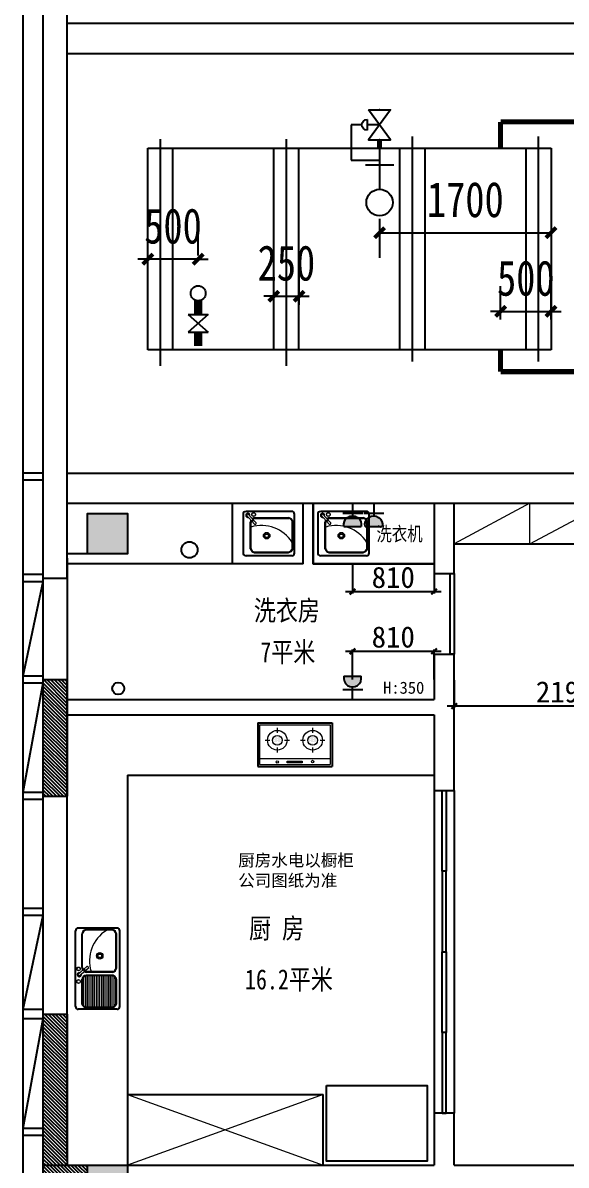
# Model space of a CAD drawing. Header units: millimetres. Extents: x 561810 to 956823, y -438984 to -391712.
# Drawn here: x 865364 to 870754, y -408803 to -397480 of the extents above; entities that cross this region are included whole.
import ezdxf

# ---------------------------------------------------------------- set-up
doc = ezdxf.new("R2010")
doc.units = ezdxf.units.MM
doc.header["$LTSCALE"] = 10
doc.header["$MEASUREMENT"] = 0
doc.linetypes.add('DASHED2', pattern=[9.525, 6.35, -3.175])
doc.linetypes.add('HIDDEN2', pattern=[4.7625, 3.175, -1.5875])
doc.layers.get('0').update_dxf_attribs({"linetype": 'CONTINUOUS'})
doc.layers.get('DEFPOINTS').update_dxf_attribs({"color": 1, "linetype": 'CONTINUOUS'})
for name, color, linetype in [('6-P插座', 4, 'CONTINUOUS'), ('6-P插座图例', 4, 'CONTINUOUS'), ('PUB_HATCH', 144, 'CONTINUOUS'), ('WALL', 7, 'CONTINUOUS'), ('WINDOW', 4, 'CONTINUOUS'), ('吊顶字', 250, 'CONTINUOUS'), ('填充', 8, 'CONTINUOUS'), ('墙', 7, 'CONTINUOUS'), ('排水', 3, 'CONTINUOUS'), ('消火栓', 2, 'CONTINUOUS'), ('给水', 1, 'CONTINUOUS')]:
    doc.layers.add(name, color=color, linetype=linetype)
doc.layers.add('细线', color=250, linetype='CONTINUOUS', lineweight=5)
doc.styles.add('-宋体_T3', font='simhei.ttf', dxfattribs={"width": 0.8})
doc.styles.add('12', font='', dxfattribs={"width": 0.8})
doc.styles.add('宋体', font='')
doc.styles.add('施洛华标注样式', font='')
doc.styles.get('12').set_extended_font_data('SimSun')
doc.styles.get('宋体').set_extended_font_data('SimSun')
doc.styles.get('施洛华标注样式').set_extended_font_data('SimSun')
doc.dimstyles.new('STANDARD&&100', dxfattribs={"dimtxt": 350, "dimasz": 100, "dimexe": 250, "dimexo": 300, "dimgap": 150, "dimtad": 1, "dimdec": 0, "dimzin": 0, "dimdsep": 46, "dimtxsty": '-宋体_T3', "dimblk": 'ARCHTICK', "dimcen": 0.09, "dimadec": 0, "dimazin": 0, "dimtfac": 1, "dimtdec": 0, "dimtix": 1, "dimtmove": 2, "dimatfit": 3, "dimfxl": 0, "dimtolj": 1, "dimtzin": 0, "dimarcsym": 0})
doc.dimstyles.new('外标尺寸', dxfattribs={"dimscale": 70, "dimtxt": 3, "dimasz": 0.8, "dimexe": 0.25, "dimexo": 1, "dimgap": 0.5, "dimtad": 1, "dimdec": 0, "dimtxsty": '施洛华标注样式', "dimblk": 'ARCHTICK', "dimcen": 1.5, "dimdle": 1, "dimclrd": 250, "dimclre": 250, "dimclrt": 62, "dimadec": 0, "dimazin": 0, "dimtfac": 1, "dimtdec": 0, "dimtix": 1, "dimtmove": 1, "dimatfit": 3, "dimldrblk": 'ARCHTICK', "dimfxl": 0, "dimarcsym": 0})

# ---------------------------------------------------------------- blocks, each defined once
blk = doc.blocks.new('_ARCHTICK')
at = {"color": 0, "linetype": 'ByBlock', "const_width": 0.4}
blk.add_lwpolyline([(-0.5, -0.5), (0.5, 0.5)], dxfattribs=at)
blk = doc.blocks.new('*D22')
at = {"layer": 'DEFPOINTS', "color": 0}
for p in [(868104, -400190), (867854, -400576), (868104, -400576)]:
    blk.add_point(p, dxfattribs=at)
at = {"layer": '消火栓', "color": 0, "lineweight": -2}
for p, q in [((867854, -400276), (867854, -399940)), ((868104, -400276), (868104, -399940)), ((867854, -400190), (867754, -400190)), ((867854, -400190), (868104, -400190)), ((868104, -400190), (868204, -400190))]:
    blk.add_line(p, q, dxfattribs=at)
at = {"layer": '消火栓', "color": 0, "lineweight": -2, "xscale": 100, "yscale": 100, "zscale": 100}
blk.add_blockref('_ARCHTICK', (867854, -400190), dxfattribs=at)
at = {"layer": '消火栓', "color": 0, "lineweight": -2, "xscale": 100, "yscale": 100, "zscale": 100, "rotation": 180}
blk.add_blockref('_ARCHTICK', (868104, -400190), dxfattribs=at)
at = {"layer": '消火栓', "color": 0, "insert": (867979, -399863), "char_height": 350, "attachment_point": 5, "style": '-宋体_T3'}
blk.add_mtext('\\A1;250', dxfattribs=at)
blk = doc.blocks.new('$VALVE$00000300')
for p, q in [((-43.8, 103.1), (43.8, 103.1)), ((0, 0), (0, 103))]:
    blk.add_line(p, q)
blk.add_lwpolyline([(-124.8, 91.2), (-124.8, -91.2), (124.8, 91.2), (124.8, -91.2), (-124.8, 91.2)])
blk.add_arc((0, 103.1), 43.8, 0, 180)
for p in [(-124.8, 0), (124.8, 0)]:
    blk.add_point(p)
blk = doc.blocks.new('*D23')
at = {"layer": 'DEFPOINTS', "color": 0}
for p in [(868904, -399124), (870604, -399124), (870604, -399561)]:
    blk.add_point(p, dxfattribs=at)
at = {"layer": '消火栓', "color": 0, "lineweight": -2}
for p, q in [((868904, -399424), (868904, -399811)), ((870604, -399424), (870604, -399811)), ((868904, -399561), (870604, -399561))]:
    blk.add_line(p, q, dxfattribs=at)
at = {"layer": '消火栓', "color": 0, "lineweight": -2, "xscale": 100, "yscale": 100, "zscale": 100, "rotation": 180}
blk.add_blockref('_ARCHTICK', (868904, -399561), dxfattribs=at)
at = {"layer": '消火栓', "color": 0, "lineweight": -2, "xscale": 100, "yscale": 100, "zscale": 100}
blk.add_blockref('_ARCHTICK', (870604, -399561), dxfattribs=at)
at = {"layer": '消火栓', "color": 0, "insert": (869754, -399234), "char_height": 350, "attachment_point": 5, "style": '-宋体_T3'}
blk.add_mtext('\\A1;1700', dxfattribs=at)
blk = doc.blocks.new('*D74')
at = {"layer": 'DEFPOINTS', "color": 0}
for p in [(866604, -399823), (866604, -400087), (867104, -400087, 3025)]:
    blk.add_point(p, dxfattribs=at)
at = {"layer": '消火栓', "color": 0, "lineweight": -2}
for p, q in [((866604, -399787), (866604, -399573)), ((867104, -399787), (867104, -399573)), ((866604, -399823), (866504, -399823)), ((867104, -399823), (866604, -399823)), ((867104, -399823), (867204, -399823))]:
    blk.add_line(p, q, dxfattribs=at)
at = {"layer": '消火栓', "color": 0, "lineweight": -2, "xscale": 100, "yscale": 100, "zscale": 100}
blk.add_blockref('_ARCHTICK', (866604, -399823), dxfattribs=at)
at = {"layer": '消火栓', "color": 0, "lineweight": -2, "xscale": 100, "yscale": 100, "zscale": 100, "rotation": 180}
blk.add_blockref('_ARCHTICK', (867104, -399823), dxfattribs=at)
at = {"layer": '消火栓', "color": 0, "insert": (866854, -399496), "char_height": 350, "attachment_point": 5, "style": '-宋体_T3'}
blk.add_mtext('\\A1;500', dxfattribs=at)
blk = doc.blocks.new('*D75')
at = {"layer": 'DEFPOINTS', "color": 0}
for p in [(870604, -400340), (870104, -400721), (870604, -400721)]:
    blk.add_point(p, dxfattribs=at)
at = {"layer": '消火栓', "color": 0, "lineweight": -2}
for p, q in [((870104, -400421), (870104, -400090)), ((870604, -400421), (870604, -400090)), ((870104, -400340), (870004, -400340)), ((870104, -400340), (870604, -400340)), ((870604, -400340), (870704, -400340))]:
    blk.add_line(p, q, dxfattribs=at)
at = {"layer": '消火栓', "color": 0, "lineweight": -2, "xscale": 100, "yscale": 100, "zscale": 100}
blk.add_blockref('_ARCHTICK', (870104, -400340), dxfattribs=at)
at = {"layer": '消火栓', "color": 0, "lineweight": -2, "xscale": 100, "yscale": 100, "zscale": 100, "rotation": 180}
blk.add_blockref('_ARCHTICK', (870604, -400340), dxfattribs=at)
at = {"layer": '消火栓', "color": 0, "insert": (870354, -400013), "char_height": 350, "attachment_point": 5, "style": '-宋体_T3'}
blk.add_mtext('\\A1;500', dxfattribs=at)
blk = doc.blocks.new('4')
at = {"layer": '6-P插座图例'}
h = blk.add_hatch(color=4, dxfattribs=at)
edge = h.paths.add_edge_path()
edge.add_ellipse((223569, -308614), major_axis=(0, 79.4), ratio=1, start_angle=-12.7447, end_angle=192.7446)
edge.add_line((223586, -308691), (223586, -308536))
at = {"layer": '6-P插座图例', "color": 4}
for p, q in [((223466, -308525), (223466, -308707)), ((223586, -308536), (223586, -308691)), ((223376, -308614), (223490, -308614))]:
    blk.add_line(p, q, dxfattribs=at)
blk.add_ellipse((223569, -308614), major_axis=(0, 79.4), ratio=1, start_param=-0.222437, end_param=3.364029, dxfattribs=at)
blk = doc.blocks.new('*D32')
at = {"color": 250, "lineweight": -2}
for p, q in [((868635, -402838), (868635, -403136)), ((869444, -402838), (869444, -403136)), ((868565, -403118), (869514, -403118))]:
    blk.add_line(p, q, dxfattribs=at)
at = {"layer": 'DEFPOINTS', "color": 0}
for p in [(868635, -402305), (869444, -402305), (869444, -403118)]:
    blk.add_point(p, dxfattribs=at)
at = {"color": 250, "lineweight": -2, "xscale": 56, "yscale": 56, "zscale": 56, "rotation": 180}
blk.add_blockref('_ARCHTICK', (868635, -403118), dxfattribs=at)
at = {"color": 250, "lineweight": -2, "xscale": 56, "yscale": 56, "zscale": 56}
blk.add_blockref('_ARCHTICK', (869444, -403118), dxfattribs=at)
at = {"color": 62, "insert": (869039, -402978), "char_height": 210, "attachment_point": 5, "style": '施洛华标注样式'}
blk.add_mtext('810', dxfattribs=at)
blk = doc.blocks.new('*D33')
at = {"color": 250, "lineweight": -2}
for p, q in [((869644, -403994), (869644, -404271)), ((871834, -403994), (871834, -404271)), ((871904, -404253), (869574, -404253))]:
    blk.add_line(p, q, dxfattribs=at)
at = {"layer": 'DEFPOINTS', "color": 0}
for p in [(869644, -403924), (871834, -403924), (869644, -404253)]:
    blk.add_point(p, dxfattribs=at)
at = {"color": 250, "lineweight": -2, "xscale": 56, "yscale": 56, "zscale": 56, "rotation": 180}
blk.add_blockref('_ARCHTICK', (869644, -404253), dxfattribs=at)
at = {"color": 250, "lineweight": -2, "xscale": 56, "yscale": 56, "zscale": 56}
blk.add_blockref('_ARCHTICK', (871834, -404253), dxfattribs=at)
at = {"color": 62, "insert": (870739, -404113), "char_height": 210, "attachment_point": 5, "style": '施洛华标注样式'}
blk.add_mtext('2190', dxfattribs=at)
blk = doc.blocks.new('*D78')
at = {"color": 250, "lineweight": -2}
for p, q in [((868565, -403709), (869514, -403709)), ((868635, -403989), (868635, -403691)), ((869444, -403989), (869444, -403691))]:
    blk.add_line(p, q, dxfattribs=at)
at = {"layer": 'DEFPOINTS', "color": 0}
for p in [(869444, -403709), (868635, -404126), (869444, -404126)]:
    blk.add_point(p, dxfattribs=at)
at = {"color": 250, "lineweight": -2, "xscale": 56, "yscale": 56, "zscale": 56, "rotation": 180}
blk.add_blockref('_ARCHTICK', (868635, -403709), dxfattribs=at)
at = {"color": 250, "lineweight": -2, "xscale": 56, "yscale": 56, "zscale": 56}
blk.add_blockref('_ARCHTICK', (869444, -403709), dxfattribs=at)
at = {"color": 62, "insert": (869039, -403569), "char_height": 210, "attachment_point": 5, "style": '施洛华标注样式'}
blk.add_mtext('810', dxfattribs=at)

msp = doc.modelspace()

# ---------------------------------------------------------------- hatches: boundary and pattern name
h = msp.add_hatch()
h.set_pattern_fill('ANSI31', color=250, scale=200, angle=-90, style=0)
h.set_pattern_definition([(315, (865804.32, -405144.755), (17.67767, 17.67767), [])])
h.paths.add_polyline_path([(865804.3, -403989.8), (865564.3, -403989.8), (865564.3, -404024.8), (865564.3, -405144.8), (865804.3, -405144.8)])
h = msp.add_hatch()
h.set_pattern_fill('ANSI31', color=250, scale=200, angle=-90, style=0)
h.set_pattern_definition([(315, (865804.32, -408802.755), (17.67767, 17.67767), [])])
h.paths.add_polyline_path([(865804.3, -407306.3), (865564.3, -407306.3), (865564.3, -407352.8), (865564.3, -408802.8), (865804.3, -408802.8)])
h = msp.add_hatch()
h.set_pattern_fill('ANSI31', color=250, scale=200, angle=-90, style=0)
h.set_pattern_definition([(315, (866004.32, -409002.755), (17.6777, 17.6777), [])])
h.paths.add_polyline_path([(866004.3, -409002.8), (866004.3, -408802.8), (865564.3, -408802.8), (865564.3, -409002.8)])
at = {"layer": 'PUB_HATCH'}
h = msp.add_hatch(color=256, dxfattribs=at)
h.paths.add_polyline_path([(877864.3, -414402.8), (877864.3, -414002.8), (878264.3, -414002.8), (878264.3, -414402.8)])
h.paths.add_polyline_path([(866004.3, -414402.8), (866004.3, -414002.8), (866404.3, -414002.8), (866404.3, -414402.8)])
h.paths.add_polyline_path([(866004.3, -409202.8), (866004.3, -408802.8), (866404.3, -408802.8), (866404.3, -409202.8)])
h.paths.add_polyline_path([(866004.3, -402742.8), (866004.3, -402342.8), (866404.3, -402342.8), (866404.3, -402742.8)])
h.paths.add_polyline_path([(901714.3, -402742.8), (901714.3, -402342.8), (902114.3, -402342.8), (902114.3, -402742.8)])
h.paths.add_polyline_path([(901714.3, -409202.8), (901714.3, -408802.8), (902114.3, -408802.8), (902114.3, -409202.8)])
h.paths.add_polyline_path([(901714.3, -414402.8), (901714.3, -414002.8), (902114.3, -414002.8), (902114.3, -414402.8)])
h.paths.add_polyline_path([(889854.3, -414402.8), (889854.3, -414002.8), (890254.3, -414002.8), (890254.3, -414402.8)])

# ---------------------------------------------------------------- linework, layer by layer
at = {"color": 1}
for p, q in [((865564.3, -401944.8), (865364.3, -401944.8)), ((865564.3, -402014.8), (865364.3, -402014.8)), ((865564.3, -402949.8), (865364.3, -402949.8)), ((865564.3, -402949.8), (865564.3, -403019.8)), ((865564.3, -403019.8), (865364.3, -403019.8)), ((865564.3, -403019.8), (865364.3, -403954.8)), ((865564.3, -403954.8), (865364.3, -403954.8)), ((865564.3, -403954.8), (865564.3, -404024.8)), ((865564.3, -404024.8), (865364.3, -404024.8)), ((865564.3, -404024.8), (865364.3, -405109.8)), ((865564.3, -405109.8), (865364.3, -405109.8)), ((865564.3, -405109.8), (865564.3, -405179.8)), ((865564.3, -405179.8), (865364.3, -405179.8)), ((865564.3, -406259.8), (865364.3, -406259.8)), ((865564.3, -406329.8), (865364.3, -406329.8)), ((865564.3, -406329.8), (865364.3, -407259.8)), ((865564.3, -407259.8), (865364.3, -407259.8)), ((865564.3, -407259.8), (865564.3, -407352.8)), ((865564.3, -407352.8), (865364.3, -407352.8)), ((865564.3, -407352.8), (865364.3, -408437.8)), ((865564.3, -408437.8), (865364.3, -408437.8)), ((865564.3, -408507.8), (865364.3, -408507.8))]:
    msp.add_line(p, q, dxfattribs=at)
for p, q in [((865564.3, -405144.8), (865804.3, -405144.8)), ((865564.3, -407306.3), (865804.3, -407306.3))]:
    msp.add_line(p, q)
at = {"layer": 'WALL'}
for p, q in [((865804.3, -402242.8), (865804.3, -393042.8)), ((865804.3, -397482.8), (875644.3, -397482.8)), ((865804.3, -397782.8), (875344.3, -397782.8)), ((865804.3, -401942.8), (875344.3, -401942.8)), ((865804.3, -402242.8), (875644.3, -402242.8)), ((869444.3, -402242.8), (869444.3, -402937.8)), ((869644.3, -402937.8), (869644.3, -402242.8)), ((869444.3, -402937.8), (869644.3, -402937.8)), ((869444.3, -403737.8), (869444.3, -404187.8)), ((869444.3, -403737.8), (869644.3, -403737.8)), ((869644.3, -405088.3), (869644.3, -403737.8)), ((865804.3, -405144.8), (865804.3, -403989.8)), ((869444.3, -404337.8), (869444.3, -405088.3)), ((869444.3, -405088.3), (869644.3, -405088.3)), ((865804.3, -408737.8), (865804.3, -407306.3)), ((865804.3, -407306.3), (865804.3, -408802.8)), ((865804.3, -407306.3), (865804.3, -408802.8)), ((869644.3, -408288.3), (869444.3, -408288.3)), ((869444.3, -408288.3), (869444.3, -408802.8)), ((869644.3, -408802.8), (869644.3, -408288.3)), ((865564.3, -408802.8), (869444.3, -408802.8)), ((869644.3, -408802.8), (875444.3, -408802.8))]:
    msp.add_line(p, q, dxfattribs=at)
at = {"layer": 'WALL', "color": 0, "linetype": 'Continuous'}
for p, q in [((865804.3, -402984.8), (865804.3, -402242.8)), ((865804.3, -402984.8), (865804.3, -402742.8)), ((866004.3, -402742.8), (865804.3, -402742.8)), ((865804.3, -402787.8), (865804.3, -402984.8)), ((865564.3, -402984.8), (865804.3, -402984.8)), ((865564.3, -403989.8), (865804.3, -403989.8)), ((865804.3, -403989.8), (865804.3, -405144.8)), ((865804.3, -405144.8), (865804.3, -403989.8)), ((865804.3, -404187.8), (869444.3, -404187.8)), ((865804.3, -404337.8), (869444.3, -404337.8))]:
    msp.add_line(p, q, dxfattribs=at)
at = {"layer": 'WALL'}
for points in [[(866004.3, -402742.8), (866004.3, -402342.8), (866404.3, -402342.8), (866404.3, -402742.8), (866004.3, -402742.8)], [(866004.3, -409202.8), (866004.3, -408802.8), (866404.3, -408802.8), (866404.3, -409202.8), (866004.3, -409202.8)]]:
    msp.add_lwpolyline(points, dxfattribs=at)
at = {"layer": 'WINDOW'}
for p, q in [((865364.3, -392842.8), (865364.3, -415002.8)), ((865564.3, -392842.8), (865564.3, -414802.8)), ((865804.3, -402984.8), (865804.3, -403989.8)), ((865804.3, -407306.3), (865804.3, -405144.8))]:
    msp.add_line(p, q, dxfattribs=at)
for points in [[(869644.3, -402937.8), (869644.3, -403737.8), (869604.3, -403737.8), (869604.3, -402937.8), (869644.3, -402937.8)], [(869524.3, -405088.3), (869564.3, -405088.3), (869564.3, -405888.3), (869524.3, -405888.3), (869524.3, -405088.3)], [(869524.3, -406688.3), (869564.3, -406688.3), (869564.3, -405888.3), (869524.3, -405888.3), (869524.3, -406688.3)], [(869524.3, -406688.3), (869564.3, -406688.3), (869564.3, -407488.3), (869524.3, -407488.3), (869524.3, -406688.3)], [(869524.3, -408288.3), (869564.3, -408288.3), (869564.3, -407488.3), (869524.3, -407488.3), (869524.3, -408288.3)]]:
    msp.add_lwpolyline(points, dxfattribs=at)
for centre, radius in [((867017.3, -402703.8, -2150003), 80), ((866311.2, -404077.7), 60)]:
    msp.add_circle(centre, radius, dxfattribs=at)
at = {"layer": '填充', "color": 250, "ltscale": 0.01}
for p, q in [((867444.3, -402842.8), (867444.3, -402242.8)), ((868144.3, -402842.8), (868144.3, -402242.8)), ((868244.3, -402242.8), (868244.3, -402842.8)), ((867549, -402353.1), (867549, -402733.1)), ((868031.8, -402323.1), (867579, -402323.1)), ((868058.2, -402736.7), (868058.2, -402349.5)), ((868289.7, -402353.1), (868289.7, -402733.1)), ((868772.5, -402323.1), (868319.7, -402323.1)), ((868798.9, -402736.7), (868798.9, -402349.5)), ((869644.3, -402642.8), (871144.3, -402642.8)), ((868144.3, -402842.8), (865804.3, -402842.8)), ((868031.8, -402763.1), (867579, -402763.1)), ((868244.3, -402842.8), (869444.3, -402842.8)), ((868772.5, -402763.1), (868319.7, -402763.1)), ((867694.1, -404419), (868434, -404419)), ((867694.1, -404419), (867694.1, -404850.3)), ((868434, -404419), (868434, -404850.3)), ((867694.1, -404850.3), (868434, -404850.3)), ((866404.3, -404937.8), (869444.3, -404937.8)), ((866404.3, -404937.8), (866404.3, -408037.8)), ((866404.3, -404937.8), (866404.3, -408802.8)), ((866300.2, -406453.2), (865913, -406453.2)), ((865886.6, -407230.8), (865886.6, -406479.6)), ((866326.6, -407230.8), (866326.6, -406479.6)), ((866300.2, -407257.2), (865913, -407257.2)), ((866404.3, -408102.8), (868344.3, -408102.8)), ((868344.3, -408802.8), (868344.3, -408102.8))]:
    msp.add_line(p, q, dxfattribs=at)
for points in [[(868244.3, -402242.8), (869444.3, -402242.8), (869444.3, -402842.8), (868244.3, -402842.8), (868244.3, -402242.8)], [(868375.4, -408013.7), (869375.4, -408013.7), (869375.4, -408763.7), (868375.4, -408763.7), (868375.4, -408013.7)]]:
    msp.add_lwpolyline(points, dxfattribs=at)
for centre, radius, start, end in [((867579, -402353.1), 30, 90, 180), ((868031.8, -402349.5), 26.4, 0, 90), ((868319.7, -402353.1), 30, 90, 180), ((868772.5, -402349.5), 26.4, 0, 90), ((867579, -402733.1), 30, 180, 270), ((868031.8, -402736.7), 26.4, 270, 0), ((868319.7, -402733.1), 30, 180, 270), ((868772.5, -402736.7), 26.4, 270, 0), ((865913, -406479.6), 26.4, 90, 180), ((866300.2, -406479.6), 26.4, 0, 90), ((865913, -407230.8), 26.4, 180, 270), ((866300.2, -407230.8), 26.4, 270, 0)]:
    msp.add_arc(centre, radius, start, end, dxfattribs=at)
at = {"layer": '墙', "color": 250}
for p, q in [((869444.3, -405088.3), (869444.3, -408288.3)), ((869644.3, -405088.3), (869644.3, -408288.3))]:
    msp.add_line(p, q, dxfattribs=at)
at = {"layer": '排水'}
for p, q in [((867203.7, -400371.6, 3025), (867003.4, -400546, 3025)), ((867003.4, -400371.6, 3025), (867203.7, -400371.6, 3025)), ((867003.4, -400371.6, 3025), (867203.7, -400546, 3025)), ((867003.4, -400546, 3025), (867203.7, -400546, 3025))]:
    msp.add_line(p, q, dxfattribs=at)
at = {"layer": '排水', "const_width": 80, "elevation": 3025}
for points in [[(867103.5, -400235.3), (867103.5, -400371.6)], [(867103.5, -400546), (867103.5, -400682.3)]]:
    msp.add_lwpolyline(points, dxfattribs=at)
at = {"layer": '排水'}
msp.add_circle((867103.5, -400161.2, 3025), 74.1, dxfattribs=at)
at = {"layer": '消火栓'}
for p, q in [((866728.9, -400878.8), (866728.9, -398631.7)), ((867978.9, -400878.8), (867978.9, -398631.7)), ((869228.9, -400837.3), (869228.9, -398608.2)), ((870478.9, -400837.3), (870478.9, -398608.2)), ((866603.9, -398721.1), (870603.9, -398721.1)), ((866603.9, -400721.1), (866603.9, -398721.1)), ((866853.9, -400721.1), (866853.9, -398721.1)), ((867853.9, -400721.1), (867853.9, -398721.1)), ((868103.9, -400721.1), (868103.9, -398721.1)), ((869103.9, -400721.1), (869103.9, -398721.1)), ((869353.9, -400721.1), (869353.9, -398721.1)), ((870353.9, -398721.1), (870353.9, -400721.1)), ((870603.9, -398721.1), (870603.9, -400721.1)), ((870603.9, -400721.1), (866603.9, -400721.1))]:
    msp.add_line(p, q, dxfattribs=at)
at = {"layer": '消火栓', "const_width": 50}
for points in [[(870831.3, -398461.7), (870104.1, -398461.7)], [(870104.1, -398721.1), (870104.1, -398461.7)], [(870104.1, -400721.1), (870104.1, -400937.6)], [(870831.3, -400937.6), (870104.1, -400937.6)]]:
    msp.add_lwpolyline(points, dxfattribs=at)
at = {"layer": '细线', "color": 250, "lineweight": 5}
for p, q in [((870394.3, -402242.8), (869644.3, -402642.8)), ((870394.3, -402642.8), (870394.3, -402242.8)), ((870394.3, -402642.8), (871144.3, -402242.8)), ((867578.7, -402357.7), (867594.6, -402342.4)), ((867661.5, -402450.9), (867578.7, -402357.7)), ((867581.6, -402361), (867597.5, -402345.7)), ((867677.6, -402435.9), (867594.6, -402342.4)), ((867668.5, -402384.7), (868001.7, -402384.7)), ((867668.5, -402393.5), (868001.7, -402393.5)), ((868319.4, -402357.7), (868335.3, -402342.4)), ((868402.2, -402450.9), (868319.4, -402357.7)), ((868322.3, -402361), (868338.2, -402345.7)), ((868418.3, -402435.9), (868335.3, -402342.4)), ((868409.2, -402384.7), (868742.4, -402384.7)), ((868409.2, -402393.5), (868742.4, -402393.5)), ((867619.4, -402694.3), (867619.4, -402429.9)), ((867628.2, -402694.3), (867628.2, -402429.9)), ((867631.4, -402417), (867647.2, -402401.7)), ((867634.3, -402420.3), (867650.1, -402405)), ((867637.2, -402423.6), (867653.1, -402408.3)), ((868036.2, -402693.4), (868036.2, -402423.2)), ((868045, -402693.4), (868045, -402423.2)), ((868360.1, -402694.3), (868360.1, -402429.9)), ((868368.9, -402694.3), (868368.9, -402429.9)), ((868372.1, -402417), (868387.9, -402401.7)), ((868375, -402420.3), (868390.8, -402405)), ((868377.9, -402423.6), (868393.8, -402408.3)), ((868776.9, -402693.4), (868776.9, -402423.2)), ((868785.7, -402693.4), (868785.7, -402423.2)), ((867660.4, -402723.5), (867999.1, -402723.5)), ((867660.4, -402732.3), (867999.1, -402732.3)), ((868401.1, -402723.5), (868739.8, -402723.5)), ((868401.1, -402732.3), (868739.8, -402732.3)), ((867713.5, -404438.4), (868414.5, -404438.4)), ((867713.5, -404438.4), (867713.5, -404830.8)), ((868414.5, -404438.4), (868414.5, -404830.8)), ((867878.6, -404547.1), (867878.6, -404547.1)), ((867888.5, -404469.6), (867888.5, -404518.2)), ((867890.7, -404547.1), (867890.7, -404547.1)), ((867902.9, -404547.1), (867902.9, -404547.1)), ((868229.5, -404547.1), (868229.5, -404547.1)), ((868239.5, -404469.6), (868239.5, -404518.2)), ((868241.7, -404547.1), (868241.7, -404547.1)), ((868253.8, -404547.1), (868253.8, -404547.1)), ((867767, -404591.2), (867815.6, -404591.2)), ((867842.1, -404595.7), (867842.1, -404595.7)), ((867848.2, -404583.6), (867848.2, -404583.6)), ((867848.2, -404607.9), (867848.2, -404607.9)), ((867854.3, -404571.4), (867854.3, -404571.4)), ((867854.3, -404595.7), (867854.3, -404595.7)), ((867854.3, -404620), (867854.3, -404620)), ((867860.3, -404559.3), (867860.3, -404559.3)), ((867860.3, -404583.6), (867860.3, -404583.6)), ((867860.3, -404607.9), (867860.3, -404607.9)), ((867866.4, -404571.4), (867866.4, -404571.4)), ((867866.4, -404595.7), (867866.4, -404595.7)), ((867866.4, -404620), (867866.4, -404620)), ((867872.5, -404559.3), (867872.5, -404559.3)), ((867872.5, -404583.6), (867872.5, -404583.6)), ((867872.5, -404607.9), (867872.5, -404607.9)), ((867872.5, -404632.2), (867872.5, -404632.2)), ((867878.6, -404571.4), (867878.6, -404571.4)), ((867878.6, -404595.7), (867878.6, -404595.7)), ((867878.6, -404620), (867878.6, -404620)), ((867884.7, -404559.3), (867884.7, -404559.3)), ((867884.7, -404583.6), (867884.7, -404583.6)), ((867884.7, -404607.9), (867884.7, -404607.9)), ((867884.7, -404632.2), (867884.7, -404632.2)), ((867888.5, -404664.1), (867888.5, -404712.7)), ((867890.7, -404571.4), (867890.7, -404571.4)), ((867890.7, -404595.7), (867890.7, -404595.7)), ((867890.7, -404620), (867890.7, -404620)), ((867896.8, -404559.3), (867896.8, -404559.3)), ((867896.8, -404583.6), (867896.8, -404583.6)), ((867896.8, -404607.9), (867896.8, -404607.9)), ((867896.8, -404632.2), (867896.8, -404632.2)), ((867902.9, -404571.4), (867902.9, -404571.4)), ((867902.9, -404595.7), (867902.9, -404595.7)), ((867902.9, -404620), (867902.9, -404620)), ((867909, -404559.3), (867909, -404559.3)), ((867909, -404583.6), (867909, -404583.6)), ((867909, -404607.9), (867909, -404607.9)), ((867909, -404632.2), (867909, -404632.2)), ((867915, -404571.4), (867915, -404571.4)), ((867915, -404595.7), (867915, -404595.7)), ((867915, -404620), (867915, -404620)), ((867921.1, -404559.3), (867921.1, -404559.3)), ((867921.1, -404583.6), (867921.1, -404583.6)), ((867921.1, -404607.9), (867921.1, -404607.9)), ((867927.2, -404571.4), (867927.2, -404571.4)), ((867927.2, -404595.7), (867927.2, -404595.7)), ((867927.2, -404620), (867927.2, -404620)), ((867933.3, -404583.6), (867933.3, -404583.6)), ((867933.3, -404607.9), (867933.3, -404607.9)), ((867961.5, -404591.2), (868010.1, -404591.2)), ((868118, -404591.2), (868166.6, -404591.2)), ((868193.1, -404595.7), (868193.1, -404595.7)), ((868199.1, -404583.6), (868199.1, -404583.6)), ((868199.1, -404607.9), (868199.1, -404607.9)), ((868205.2, -404571.4), (868205.2, -404571.4)), ((868205.2, -404595.7), (868205.2, -404595.7)), ((868205.2, -404620), (868205.2, -404620)), ((868211.3, -404559.3), (868211.3, -404559.3)), ((868211.3, -404583.6), (868211.3, -404583.6)), ((868211.3, -404607.9), (868211.3, -404607.9)), ((868217.4, -404571.4), (868217.4, -404571.4)), ((868217.4, -404595.7), (868217.4, -404595.7)), ((868217.4, -404620), (868217.4, -404620)), ((868223.5, -404559.3), (868223.5, -404559.3)), ((868223.5, -404583.6), (868223.5, -404583.6)), ((868223.5, -404607.9), (868223.5, -404607.9)), ((868223.5, -404632.2), (868223.5, -404632.2)), ((868229.5, -404571.4), (868229.5, -404571.4)), ((868229.5, -404595.7), (868229.5, -404595.7)), ((868229.5, -404620), (868229.5, -404620)), ((868235.6, -404559.3), (868235.6, -404559.3)), ((868235.6, -404583.6), (868235.6, -404583.6)), ((868235.6, -404607.9), (868235.6, -404607.9)), ((868235.6, -404632.2), (868235.6, -404632.2)), ((868239.5, -404664.1), (868239.5, -404712.7)), ((868241.7, -404571.4), (868241.7, -404571.4)), ((868241.7, -404595.7), (868241.7, -404595.7)), ((868241.7, -404620), (868241.7, -404620)), ((868247.8, -404559.3), (868247.8, -404559.3)), ((868247.8, -404583.6), (868247.8, -404583.6)), ((868247.8, -404607.9), (868247.8, -404607.9)), ((868247.8, -404632.2), (868247.8, -404632.2)), ((868253.8, -404571.4), (868253.8, -404571.4)), ((868253.8, -404595.7), (868253.8, -404595.7)), ((868253.8, -404620), (868253.8, -404620)), ((868259.9, -404559.3), (868259.9, -404559.3)), ((868259.9, -404583.6), (868259.9, -404583.6)), ((868259.9, -404607.9), (868259.9, -404607.9)), ((868259.9, -404632.2), (868259.9, -404632.2)), ((868266, -404571.4), (868266, -404571.4)), ((868266, -404595.7), (868266, -404595.7)), ((868266, -404620), (868266, -404620)), ((868272.1, -404559.3), (868272.1, -404559.3)), ((868272.1, -404583.6), (868272.1, -404583.6)), ((868272.1, -404607.9), (868272.1, -404607.9)), ((868278.2, -404571.4), (868278.2, -404571.4)), ((868278.2, -404595.7), (868278.2, -404595.7)), ((868278.2, -404620), (868278.2, -404620)), ((868284.2, -404583.6), (868284.2, -404583.6)), ((868284.2, -404607.9), (868284.2, -404607.9)), ((868312.4, -404591.2), (868361.1, -404591.2)), ((867713.5, -404772.5), (868414.5, -404772.5)), ((867713.5, -404830.8), (868414.5, -404830.8)), ((867987.5, -404798.4), (868134.7, -404798.4)), ((867987.5, -404813.8), (867987.5, -404798.4)), ((868134.7, -404813.8), (867987.5, -404813.8)), ((868134.7, -404798.4), (868134.7, -404813.8)), ((866256.8, -406466.4), (865986.7, -406466.4)), ((866256.8, -406475.2), (865986.7, -406475.2)), ((865948.2, -406843), (865948.2, -406509.8)), ((865957, -406843), (865957, -406509.8)), ((866287, -406851), (866287, -406512.3)), ((866295.8, -406851), (866295.8, -406512.3)), ((865999.4, -406833.8), (865905.9, -406916.9)), ((865921.2, -406932.8), (865905.9, -406916.9)), ((865924.5, -406929.8), (865909.2, -406914)), ((866014.4, -406849.9), (865921.2, -406932.8)), ((865980.5, -406880.1), (865965.2, -406864.2)), ((865983.7, -406877.2), (865968.5, -406861.3)), ((865987, -406874.2), (865971.8, -406858.4)), ((865988.3, -407234.7), (865988.3, -406928.5)), ((866250.3, -406918.4), (865993, -406918.4)), ((866250.3, -406927.2), (865993, -406927.2)), ((866257.7, -406883.2), (865993.4, -406883.2)), ((866257.7, -406892), (865993.4, -406892)), ((866005.9, -407235.2), (866005.9, -406927.2)), ((866023.5, -407235.2), (866023.5, -406927.2)), ((866041.1, -407235.2), (866041.1, -406927.2)), ((866058.7, -407235.2), (866058.7, -406927.2)), ((866076.3, -407235.2), (866076.3, -406927.2)), ((866093.9, -407235.2), (866093.9, -406927.2)), ((866111.7, -407235.2), (866111.7, -406927.2)), ((866129.3, -407235.2), (866129.3, -406927.2)), ((866146.9, -407235.2), (866146.9, -406927.2)), ((866164.5, -407235.2), (866164.5, -406927.2)), ((866182.1, -407235.2), (866182.1, -406927.2)), ((866199.7, -407235.2), (866199.7, -406927.2)), ((866216.6, -407235.2), (866216.6, -406927.2)), ((866234.2, -407235.2), (866234.2, -406927.2)), ((866251.8, -407235.2), (866251.8, -406927.6)), ((865948.2, -407177.4), (865948.2, -406959.8)), ((865957, -407177.4), (865957, -406959.8)), ((865970.7, -407224.8), (865970.7, -406938.4)), ((866269.4, -407227.5), (866269.4, -406935.7)), ((866287, -407200.9), (866287, -406983.3)), ((866295.8, -407200.9), (866295.8, -406983.3)), ((866254.4, -407235.2), (865988.9, -407235.2)), ((866254.4, -407244), (865988.9, -407244)), ((866404.3, -408102.8), (868344.3, -408802.8)), ((868344.3, -408102.8), (866404.3, -408802.8))]:
    msp.add_line(p, q, dxfattribs=at)
for centre, radius in [((867654, -402353.7), 18.8), ((867654, -402353.7), 17), ((868394.7, -402353.7), 18.8), ((868394.7, -402353.7), 17), ((867783.1, -402563.4), 32.5), ((867783.1, -402563.4), 21.5), ((867783.1, -402564.8), 17.1), ((868523.8, -402563.4), 32.5), ((868523.8, -402563.4), 21.5), ((868523.8, -402564.8), 17.1), ((867888.5, -404591.2), 97.2), ((867888.5, -404591.2), 48.6), ((868239.5, -404591.2), 97.2), ((868239.5, -404591.2), 48.6), ((867888, -404805.2), 11.7), ((868239.3, -404801.8), 11.7), ((866126.9, -406728.3), 32.5), ((866126.9, -406728.3), 21.5), ((866128.2, -406728.3), 17.1), ((865917.2, -406857.5), 18.8), ((865917.2, -406857.5), 17), ((865917.2, -406982), 18.8), ((865917.2, -406982), 17)]:
    msp.add_circle(centre, radius, dxfattribs=at)
for centre, radius, start, end in [((867596.3, -402361.6), 20.8, 344.8446, 280.87165), ((867596.3, -402361.6), 19, 348.3926, 277.66027), ((867673.7, -402439.5), 55.1, 95.38307, 126.05538), ((867673.7, -402439.5), 46.3, 95.38307, 124.9921), ((867992.3, -402439), 46.3, 16.59326, 80.14871), ((867992.3, -402439), 55.1, 16.59326, 80.14871), ((868337, -402361.6), 20.8, 344.8446, 280.87165), ((868337, -402361.6), 19, 348.3926, 277.66027), ((868414.4, -402439.5), 55.1, 95.38307, 126.05538), ((868414.4, -402439.5), 46.3, 95.38307, 124.9921), ((868732.9, -402439), 46.3, 16.59326, 80.14871), ((868732.9, -402439), 55.1, 16.59326, 80.14871), ((867673.7, -402439.5), 55.1, 149.22444, 169.92509), ((867732, -402819.8), 357.8, 31.85389, 106.9327), ((867673.7, -402439.5), 46.3, 152.7163, 169.92509), ((867666.1, -402439.6), 12.2, 248.16448, 17.83), ((868414.4, -402439.5), 55.1, 149.22444, 169.92509), ((868472.7, -402819.8), 357.8, 31.85389, 106.9327), ((868414.4, -402439.5), 46.3, 152.7163, 169.92509), ((868406.8, -402439.6), 12.2, 248.16448, 17.83), ((867673.7, -402676.9), 56.9, 197.77184, 256.57041), ((867673.7, -402676.9), 48.1, 197.77184, 256.57041), ((867992.3, -402677.6), 46.3, 277.17227, 343.40696), ((867992.3, -402677.6), 55.1, 277.17227, 343.40696), ((868414.4, -402676.9), 56.9, 197.77184, 256.57041), ((868414.4, -402676.9), 48.1, 197.77184, 256.57041), ((868732.9, -402677.6), 46.3, 277.17227, 343.40696), ((868732.9, -402677.6), 55.1, 277.17227, 343.40696), ((866002.4, -406519.2), 55.1, 106.59326, 170.14871), ((866002.4, -406519.2), 46.3, 106.59326, 170.14871), ((866383.3, -406779.5), 357.8, 121.85389, 196.9327), ((866241.1, -406519.2), 46.3, 7.17227, 73.40696), ((866241.1, -406519.2), 55.1, 7.17227, 73.40696), ((865925, -406915.1), 20.8, 74.8446, 10.87165), ((865925, -406915.1), 19, 78.3926, 7.66027), ((866003, -406837.8), 55.1, 185.38307, 216.05538), ((866001.7, -406972.8), 55.1, 99.04244, 166.356), ((866001.7, -406972.8), 46.3, 99.86669, 166.356), ((866003, -406837.8), 46.3, 185.38307, 214.9921), ((866003, -406837.8), 55.1, 239.22444, 259.92509), ((866003, -406837.8), 46.3, 242.7163, 259.92509), ((866003.1, -406845.4), 12.2, 338.16448, 107.83), ((866241.7, -406972.8), 46.3, 349.06429, 80.95756), ((866241.7, -406972.8), 55.1, 349.06429, 80.95756), ((866240.4, -406837.8), 48.1, 287.77184, 346.57041), ((866240.4, -406837.8), 56.9, 287.77184, 346.57041), ((866001.7, -407190.4), 55.1, 166.35562, 256.62838), ((866001.7, -407190.4), 46.3, 166.35562, 256.62838), ((866241.7, -407190.4), 46.3, 283.37134, 11.93414), ((866241.7, -407190.4), 55.1, 283.37134, 349.06382)]:
    msp.add_arc(centre, radius, start, end, dxfattribs=at)
at = {"layer": '给水'}
for p, q in [((868622.2, -398490.8), (868622.2, -398839.9)), ((868727.4, -398490.8), (868622.2, -398490.8)), ((868903.7, -398721.1), (868903.7, -399130.2)), ((868622.2, -398839.9), (868903.7, -398839.9)), ((869045.1, -398889.3), (868762.3, -398889.3))]:
    msp.add_line(p, q, dxfattribs=at)
at = {"layer": '给水', "const_width": 50}
msp.add_lwpolyline([(868903.7, -398721.1), (868903.7, -398640.5)], dxfattribs=at)
at = {"layer": '给水'}
msp.add_circle((868903.7, -399261.6), 131.4, dxfattribs=at)

# ---------------------------------------------------------------- block references
at = {"layer": '6-P插座', "color": 250, "linetype": 'DASHED2', "ltscale": 100, "yscale": 1.100000000093132, "zscale": 1.1, "rotation": 90}
for p, xscale in [((529159.8, -156528.7), -1.099999999627471), ((529369.4, -156528.7), -1.099999999627471), ((529159.8, -649901.8), 1.099999999627471)]:
    msp.add_blockref('4', p, dxfattribs=dict(at, xscale=xscale))
at = {"layer": '给水', "xscale": -1.200000000186265, "yscale": 1.200000000186265, "zscale": 1.199999999999999, "rotation": 90}
msp.add_blockref('$VALVE$00000300', (868903.7, -398490.8), dxfattribs=at)

# ---------------------------------------------------------------- texts
at = {"layer": '吊顶字', "color": 4, "linetype": 'HIDDEN2', "lineweight": 13, "ltscale": 0.13, "char_height": 120, "attachment_point": 7, "style": '宋体'}
for s, insert, width in [('H:350', (868938.6, -404132.1), 1161.29), ('厨房水电以橱柜公司图纸为准', (867501.5, -406054.3), 1215.241)]:
    msp.add_mtext(s, dxfattribs=dict(at, insert=insert, width=width))
at = {"layer": '填充', "color": 250, "ltscale": 0.01, "style": '12', "width": 0.8}
for s, height, p in [('洗衣机', 140, (868871.8, -402615.3)), ('洗衣房', 200, (867656.6, -403404.7)), ('7平米', 200, (867720.4, -403817.4)), ('厨 房', 200, (867608, -406555.2)), ('16.2平米', 200, (867568.1, -407061.2))]:
    msp.add_text(s, height=height, dxfattribs=at).set_placement(p)

# ---------------------------------------------------------------- dimensions: what is measured, and where the dimension line sits
at = {"color": 1}
for base, p1, p2, picture, middle in [((869444.3, -403118.5), (868634.6, -402305), (869444.3, -402305), '*D32', (869039.5, -402978.5)), ((869444.3, -403708.7), (868634.6, -404125.5), (869444.3, -404125.5), '*D78', (869039.5, -403568.7)), ((869644.3, -404253.5), (871834.4, -403923.6), (869644.3, -403923.6), '*D33', (870739.3, -404113.5))]:
    dim = msp.add_linear_dim(base=base, p1=p1, p2=p2, dimstyle='外标尺寸', dxfattribs=at)
    dim.commit()
    dim.dimension.update_dxf_attribs({"geometry": picture, "text_midpoint": middle})
at = {"layer": '消火栓'}
for base, p1, p2, picture, middle in [((870603.9, -399561), (868903.7, -399124.3), (870603.9, -399124.3), '*D23', (869753.8, -399234)), ((866603.9, -399822.5), (867103.5, -400087, 3025), (866603.9, -400087), '*D74', (866853.7, -399495.6)), ((868103.9, -400189.6), (867853.9, -400575.8), (868103.9, -400575.8), '*D22', (867978.9, -399862.6)), ((870603.9, -400340.3), (870104.1, -400721.1), (870603.9, -400721.1), '*D75', (870354, -400013.4))]:
    dim = msp.add_linear_dim(base=base, p1=p1, p2=p2, dimstyle='STANDARD&&100', dxfattribs=at)
    dim.commit()
    dim.dimension.update_dxf_attribs({"geometry": picture, "text_midpoint": middle})

doc.saveas('drawing.dxf')
